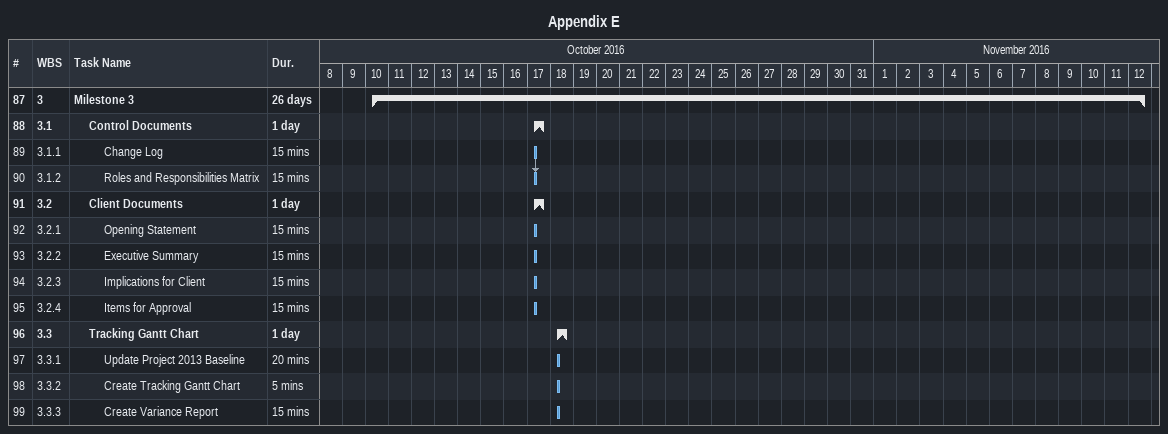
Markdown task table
Appendix E

| ID | WBS | Task | Duration | Start | Finish | Predecessors |
|---|---|---|---|---|---|---|
| 87 | 3 | **Milestone 3** | 26d | 2016-10-10 | 2016-11-12 |  |
| 88 | 3.1 | **Control Documents** | 1d | 2016-10-17 | 2016-10-17 |  |
| 89 | 3.1.1 | Change Log | 15min | 2016-10-17 | 2016-10-17 |  |
| 90 | 3.1.2 | Roles and Responsibilities Matrix | 15min | 2016-10-17 | 2016-10-17 | 89 |
| 91 | 3.2 | **Client Documents** | 1d | 2016-10-17 | 2016-10-17 |  |
| 92 | 3.2.1 | Opening Statement | 15min | 2016-10-17 | 2016-10-17 |  |
| 93 | 3.2.2 | Executive Summary | 15min | 2016-10-17 | 2016-10-17 |  |
| 94 | 3.2.3 | Implications for Client | 15min | 2016-10-17 | 2016-10-17 |  |
| 95 | 3.2.4 | Items for Approval | 15min | 2016-10-17 | 2016-10-17 |  |
| 96 | 3.3 | **Tracking Gantt Chart** | 1d | 2016-10-18 | 2016-10-18 |  |
| 97 | 3.3.1 | Update Project 2013 Baseline | 20min | 2016-10-18 | 2016-10-18 |  |
| 98 | 3.3.2 | Create Tracking Gantt Chart | 5min | 2016-10-18 | 2016-10-18 |  |
| 99 | 3.3.3 | Create Variance Report | 15min | 2016-10-18 | 2016-10-18 |  |
